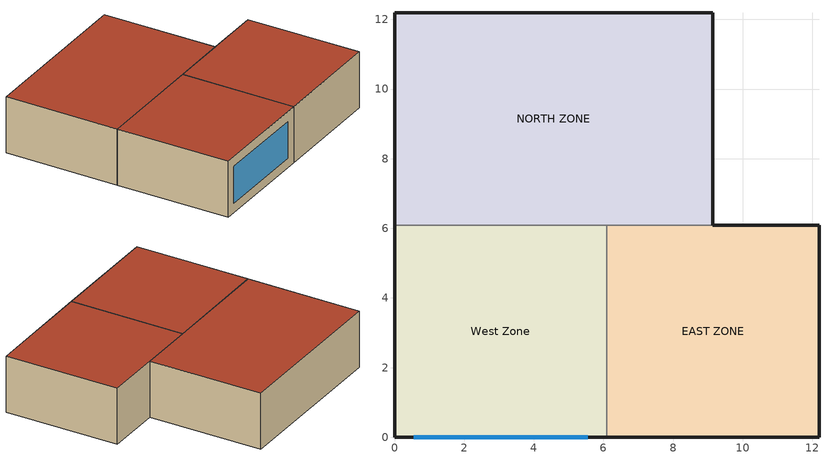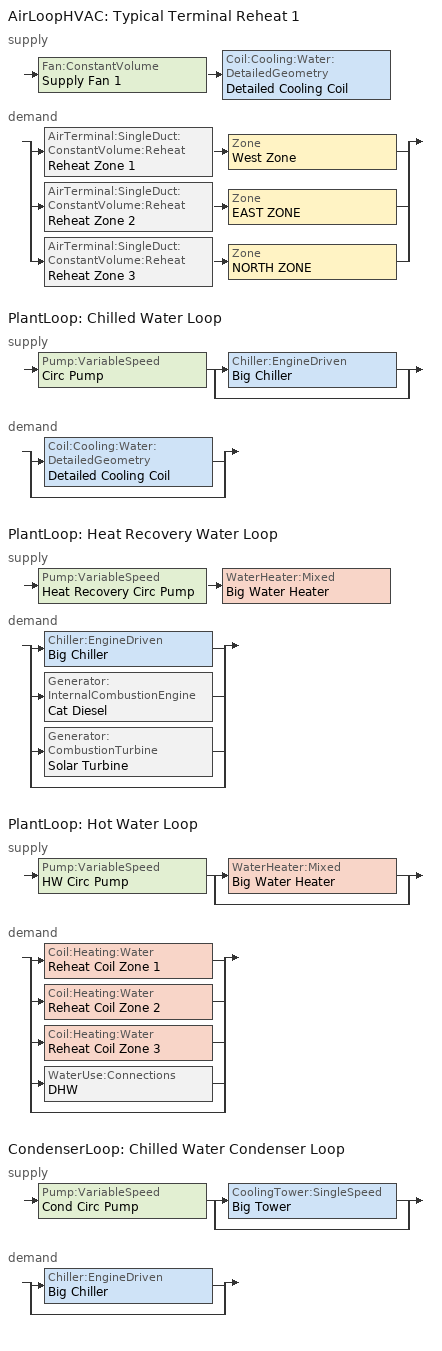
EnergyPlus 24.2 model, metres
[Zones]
West Zone
 floor adiabatic (FLOOR SLAB 8 IN): 0,0 0,6.1 6.1,6.1 6.1,0 z0
 wall outside (EXTWALL80): 0,6.1 0,0 6.1,0 z0:3.05
 wall to NORTH ZONE (PARTITION06): 6.1,6.1 0,6.1 z0:3.05
 wall to EAST ZONE (PARTITION06): 6.1,0 6.1,6.1 z0:3.05
 window (WIN-CON-LIGHT): 0.55,0 5.55,0 z0.5:2.5
 roof outside (ROOF34): 0,6.1 0,0 6.1,0 6.1,6.1 z3.05
EAST ZONE
 floor adiabatic (FLOOR SLAB 8 IN): 6.1,0 6.1,6.1 12.19,6.1 12.19,0 z0
 wall outside (EXTWALL80): 6.1,0 12.19,0 12.19,6.1 9.14,6.1 z0:3.05
 wall to NORTH ZONE (PARTITION06): 9.14,6.1 6.1,6.1 z0:3.05
 roof outside (ROOF34): 6.1,6.1 6.1,0 12.19,0 12.19,6.1 z3.05
NORTH ZONE
 floor adiabatic (FLOOR SLAB 8 IN): 0,6.1 0,12.19 9.14,12.19 9.14,6.1 z0
 wall outside (EXTWALL80): 9.14,6.1 9.14,12.19 0,12.19 0,6.1 z0:3.05
 roof outside (ROOF34): 0,12.19 0,6.1 9.14,6.1 9.14,12.19 z3.05
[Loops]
AirLoopHVAC 'Typical Terminal Reheat 1'
 supply: Fan:ConstantVolume 'Supply Fan 1' > Coil:Cooling:Water:DetailedGeometry 'Detailed Cooling Coil'
 demand: split
  | AirTerminal:SingleDuct:ConstantVolume:Reheat 'Reheat Zone 1' > Zone 'West Zone'
  | AirTerminal:SingleDuct:ConstantVolume:Reheat 'Reheat Zone 2' > Zone 'EAST ZONE'
  | AirTerminal:SingleDuct:ConstantVolume:Reheat 'Reheat Zone 3' > Zone 'NORTH ZONE'
PlantLoop 'Chilled Water Loop'
 supply: Pump:VariableSpeed 'Circ Pump' > split
  | Chiller:EngineDriven 'Big Chiller'
  | bypass
 demand: split
  | Coil:Cooling:Water:DetailedGeometry 'Detailed Cooling Coil'
  | bypass
PlantLoop 'Heat Recovery Water Loop'
 supply: Pump:VariableSpeed 'Heat Recovery Circ Pump' > WaterHeater:Mixed 'Big Water Heater'
 demand: split
  | Chiller:EngineDriven 'Big Chiller'
  | Generator:InternalCombustionEngine 'Cat Diesel'
  | Generator:CombustionTurbine 'Solar Turbine'
  | bypass
PlantLoop 'Hot Water Loop'
 supply: Pump:VariableSpeed 'HW Circ Pump' > split
  | WaterHeater:Mixed 'Big Water Heater'
  | bypass
 demand: split
  | Coil:Heating:Water 'Reheat Coil Zone 1'
  | Coil:Heating:Water 'Reheat Coil Zone 2'
  | Coil:Heating:Water 'Reheat Coil Zone 3'
  | WaterUse:Connections 'DHW'
  | bypass
CondenserLoop 'Chilled Water Condenser Loop'
 supply: Pump:VariableSpeed 'Cond Circ Pump' > split
  | CoolingTower:SingleSpeed 'Big Tower'
  | bypass
 demand: split
  | Chiller:EngineDriven 'Big Chiller'
  | bypass
[Building]
NONE: Loads convergence tolerance value=0.04; Maximum number of warmup days=25; Minimum number of warmup days=6; North axis=0; Solar distribution=FullInteriorAndExterior; Temperature convergence tolerance value=0.4; Terrain=Suburbs
[Site:GroundTemperature:BuildingSurface]
20.03, 20.03, 20.13, 20.3, 20.43, 20.52, 20.62, 20.77, 20.78, 20.55, 20.44, 20.2
[Site:Location]
CHICAGO_IL_USA TMY2-94846: Elevation=190; Latitude=42; Longitude=-87.88; Time zone=-6
[SizingPeriod:DesignDay] Barometric pressure=99063; Day of month=21; Daylight saving time indicator=No; Humidity condition type=WetBulb; Rain indicator=No; Snow indicator=No; Solar model indicator=ASHRAEClearSky
Name | Daily dry bulb temperature range | Day type | Maximum dry bulb temperature | Month | Sky clearness | Wetbulb or dewpoint at maximum dry bulb | Wind direction | Wind speed
CHICAGO_IL_USA Annual Cooling 1% Design Conditions DB/MCWB | 10.7 | SummerDesignDay | 31.5 | 7 | 1 | 23 | 230 | 5.3
CHICAGO_IL_USA Annual Heating 99% Design Conditions DB | 0 | WinterDesignDay | -17.3 | 1 | 0 | -17.3 | 270 | 4.9
[Construction]
EXTWALL80: A1 - 1 IN STUCCO, C4 - 4 IN COMMON BRICK, E1 - 3 / 4 IN PLASTER OR GYP BOARD
FLOOR SLAB 8 IN: C10 - 8 IN HW CONCRETE
PARTITION06: E1 - 3 / 4 IN PLASTER OR GYP BOARD, C6 - 8 IN CLAY TILE, E1 - 3 / 4 IN PLASTER OR GYP BOARD
ROOF34: E2 - 1 / 2 IN SLAG OR STONE, E3 - 3 / 8 IN FELT AND MEMBRANE, B5 - 1 IN DENSE INSULATION, C12 - 2 IN HW CONCRETE
WIN-CON-LIGHT: WIN-LAY-GLASS-LIGHT
[Material] Thermal absorptance=0.9
Name | Conductivity | Density | Roughness | Solar absorptance | Specific heat | Thickness | Visible absorptance
A1 - 1 IN STUCCO | 0.691831 | 1858.142 | Smooth | 0.92 | 836.8 | 0.0253898 | 0.92
B5 - 1 IN DENSE INSULATION | 0.0432394 | 91.30524 | VeryRough | 0.5 | 836.8 | 0.0253898 | 0.5
C4 - 4 IN COMMON BRICK | 0.726422 | 1922.216 | Rough | 0.76 | 836.8 | 0.101498 | 0.76
C6 - 8 IN CLAY TILE | 0.570761 | 1121.292 | Smooth | 0.82 | 836.8 | 0.203302 | 0.82
C10 - 8 IN HW CONCRETE | 1.729577 | 2242.585 | MediumRough | 0.65 | 836.8 | 0.203302 | 0.65
C12 - 2 IN HW CONCRETE | 1.729577 | 2242.585 | MediumRough | 0.65 | 836.8 | 0.0509016 | 0.65
E1 - 3 / 4 IN PLASTER OR GYP BOARD | 0.726422 | 1601.846 | Smooth | 0.92 | 836.8 | 0.01905 | 0.92
E2 - 1 / 2 IN SLAG OR STONE | 1.435549 | 881.0155 | Rough | 0.55 | 1673.6 | 0.0127102 | 0.55
E3 - 3 / 8 IN FELT AND MEMBRANE | 0.190253 | 1121.292 | Rough | 0.75 | 1673.6 | 0.00954024 | 0.75
[WindowMaterial:Glazing]
WIN-LAY-GLASS-LIGHT: Back side infrared hemispherical emissivity=0.84; Back side solar reflectance at normal incidence=0.031; Back side visible reflectance at normal incidence=0.05; Conductivity=0.9; Front side infrared hemispherical emissivity=0.84; Front side solar reflectance at normal incidence=0.031; Front side visible reflectance at normal incidence=0.05; Infrared transmittance at normal incidence=0; Optical data type=SpectralAverage; Solar transmittance at normal incidence=0.9; Thickness=0.003; Visible transmittance at normal incidence=0.9
[AirLoopHVAC]
Typical Terminal Reheat 1: Design supply air flow rate=1.3
[AirTerminal:SingleDuct:ConstantVolume:Reheat] Availability schedule=FanAndCoilAvailSched; Convergence tolerance=0.001; Minimum hot water or steam flow rate=0
Name | Maximum air flow rate | Maximum hot water or steam flow rate | Reheat coil
Reheat Zone 1 | 0.47 | 0.0013 | Reheat Coil Zone 1
Reheat Zone 2 | 0.36 | 0.0012 | Reheat Coil Zone 2
Reheat Zone 3 | 0.47 | 0.0013 | Reheat Coil Zone 3
[AvailabilityManager:Scheduled]
Reheat System 1 Avail: Schedule=FanAndCoilAvailSched
[Chiller:EngineDriven]
Big Chiller: Chilled water outlet temperature lower limit=5; Chiller flow mode=LeavingSetpointModulated; Condenser type=WaterCooled; Design chilled water flow rate=0.0011; Design chilled water outlet temperature=6.67; Design condenser inlet temperature=35; Design condenser water flow rate=0.0011; Design heat recovery water flow rate=0.00125; Design minimum exhaust temperature=150; Exhaust temperature curve=Exhaust Temp Curve; Fuel higher heating value=45500; Fuel type=Diesel; Fuel use curve=Fuel Use Curve; Jacket heat recovery curve=Recovery Jacket Heat Curve; Lube heat recovery curve=Recovery Lube Heat Curve; Maximum exhaust flow per unit of power output=0.00063; Maximum part load ratio=1; Minimum part load ratio=0.15; Nominal capacity=100000; Nominal cop=2.75; Optimum part load ratio=0.65; Temperature rise coefficient=2.778; Total exhaust energy curve=Total Exhaust Energy Curve; Coefficient 1 of capacity ratio curve=0.9949; Coefficient 1 of full load ratio curve=0.03303; Coefficient 1 of power ratio curve=2.333; Coefficient 1 of u factor times area curve=0.01516; Coefficient 2 of capacity ratio curve=-0.045954; Coefficient 2 of full load ratio curve=0.6852; Coefficient 2 of power ratio curve=-1.975; Coefficient 2 of u factor times area curve=0.9; Coefficient 3 of capacity ratio curve=-0.0013543; Coefficient 3 of full load ratio curve=0.2818; Coefficient 3 of power ratio curve=0.6121
[Coil:Cooling:Water:DetailedGeometry]
Detailed Cooling Coil: Availability schedule=CoolingCoilAvailSched; Coil depth=0.165098; Fin diameter=0.435072; Fin spacing=0.00181429; Fin surface area=101.716; Fin thermal conductivity=203.883; Fin thickness=0.00149998; Maximum water flow rate=0.0011; Minimum airflow area=0.810606; Number of tube rows=6; Number of tubes per row=16; Total tube inside area=6.20007; Tube depth spacing=0.0258998; Tube inside diameter=0.01445; Tube outside diameter=0.0158798; Tube outside surface area=6.23816; Tube thermal conductivity=385.765
[Coil:Heating:Water] Availability schedule=FanAndCoilAvailSched; Performance input method=UFactorTimesAreaAndDesignWaterFlowRate; Rated capacity=Autosize; Rated inlet air temperature=16.6; Rated inlet water temperature=82.2; Rated outlet air temperature=32.2; Rated outlet water temperature=71.1; U factor times area value=400
Name | Maximum water flow rate
Reheat Coil Zone 1 | 0.0013
Reheat Coil Zone 2 | 0.0012
Reheat Coil Zone 3 | 0.0018
[CondenserEquipmentList]
All Towers: Big Tower, CoolingTower:SingleSpeed
[CondenserEquipmentOperationSchemes]
Tower Loop Operation: Control scheme 1=Year Round Tower Operation; Control scheme 1 schedule=ON
[CondenserLoop]
Chilled Water Condenser Loop: Condenser equipment operation scheme=Tower Loop Operation; Condenser loop volume=Autocalculate; Fluid type=Water; Load distribution scheme=SequentialLoad; Maximum loop flow rate=0.0011; Maximum loop temperature=80; Minimum loop flow rate=0; Minimum loop temperature=10
[Controller:WaterCoil]
Main Cooling Coil Controller: Action=Reverse; Actuator variable=Flow; Control variable=Temperature; Controller convergence tolerance=0.1; Maximum actuated flow=0.0011; Minimum actuated flow=0
[CoolingTower:SingleSpeed]
Big Tower: Design air flow rate=16; Design fan power=1000; Design u factor times area value=1750; Design water flow rate=0.0011; Free convection regime air flow rate=0; Free convection regime u factor times area value=0; Performance input method=UFactorTimesAreaAndDesignWaterFlowRate
[ElectricEquipment] Design level calculation method=EquipmentLevel; Fraction latent=0; Fraction lost=0; Fraction radiant=0.3; Schedule=BLDG Sch   2
Name | Design level | Zone or zonelist or space or spacelist
EAST ZONE ElecEq 1 | 1464.375 | EAST ZONE
NORTH ZONE ElecEq 1 | 2928.751 | NORTH ZONE
West Zone ElecEq 1 | 2928.751 | West Zone
[ElectricLoadCenter:Distribution]
Electric Load Center: Electrical buss type=AlternatingCurrent; Generator demand limit scheme purchased electric demand limit=0; Generator list=Backup Generators; Generator operation scheme type=Baseload
[ElectricLoadCenter:Generators]
Backup Generators: Generator availability schedule name 1=On Peak; Generator name 1=Cat Diesel; Generator object type 1=Generator:InternalCombustionEngine; Generator rated electric power output 1=50000; Generator availability schedule name 2=Off Peak; Generator name 2=Solar Turbine; Generator object type 2=Generator:CombustionTurbine; Generator rated electric power output 2=30000
[Fan:ConstantVolume]
Supply Fan 1: Availability schedule=FanAndCoilAvailSched; Fan total efficiency=0.7; Maximum flow rate=1.3; Motor efficiency=0.9; Motor in airstream fraction=1; Pressure rise=600
[Generator:CombustionTurbine]
Solar Turbine: Design air inlet temperature=25; Design heat recovery water flow rate=0.00125; Design minimum exhaust temperature=150; Exhaust flow curve=BG Exhaust Flow Curve; Fuel higher heating value=43500; Fuel type=NaturalGas; Heat recovery lube energy curve=BG Tur Recovery Lube Heat Curve; Heat recovery maximum temperature=90; Maximum exhaust flow per unit of power output=5.04e-06; Maximum part load ratio=1; Minimum part load ratio=0.15; Optimum part load ratio=0.65; Part load based exhaust temperature curve=BG PL Based Exhaust Temp Curve; Part load based fuel input curve=BG PL Based Fuel Input Curve; Rated power output=30000; Temperature based exhaust temperature curve=BG Temp Based Exhaust Temp Curve; Temperature based fuel input curve=BG Temp Based Fuel Input Curve; Coefficient 1 of u factor times area curve=0.0190704; Coefficient 2 of u factor times area curve=0.9
[Generator:InternalCombustionEngine]
Cat Diesel: Design heat recovery water flow rate=0.00125; Design minimum exhaust temperature=150; Exhaust temperature curve=BG Exhaust Temperature Curve; Fuel higher heating value=45500; Fuel type=Diesel; Heat recovery maximum temperature=90; Jacket heat recovery curve=BG Recovery Jacket Heat Curve; Lube heat recovery curve=BG Recovery Lube Heat Curve; Maximum exhaust flow per unit of power output=6.3e-07; Maximum part load ratio=1; Minimum part load ratio=0.15; Optimum part load ratio=0.65; Rated power output=50000; Shaft power curve=BG Shaft Power Curve; Total exhaust energy curve=BG Total Exhaust Energy Curve; Coefficient 1 of u factor times area curve=0.00952329; Coefficient 2 of u factor times area curve=0.9
[Lights] Design level calculation method=LightingLevel; End use subcategory=GeneralLights; Fraction radiant=0.2; Fraction replaceable=0; Fraction visible=0.2; Return air fraction=0; Schedule=BLDG Sch   3
Name | Lighting level | Zone or zonelist or space or spacelist
EAST ZONE Lights 1 | 1464.375 | EAST ZONE
NORTH ZONE Lights 1 | 878.6252 | NORTH ZONE
[People] Activity level schedule=Activity Sch; Air velocity schedule=Air Velo Sch; Carbon dioxide generation rate=3.82e-08; Clothing insulation calculation method=ClothingInsulationSchedule; Clothing insulation schedule=Clothing Sch; Fraction radiant=0.3; Mean radiant temperature calculation type=EnclosureAveraged; Number of people calculation method=People; Number of people schedule=BLDG Sch   1; Thermal comfort model 1 type=Fanger; Work efficiency schedule=Work Eff Sch
Name | Number of people | Zone or zonelist or space or spacelist
EAST ZONE | 3 | EAST ZONE
NORTH ZONE | 4 | NORTH ZONE
West Zone | 3 | West Zone
[PlantEquipmentList]
Diesel Only: Big Chiller, Chiller:EngineDriven
heating plant: Big Water Heater, WaterHeater:Mixed
[PlantEquipmentOperation:CoolingLoad] Load range 1 lower limit=0
Name | Load range 1 upper limit | Range 1 equipment list
Peak Operation | 500000 | Diesel Only
Year Round Tower Operation | 90000000 | All Towers
[PlantEquipmentOperation:HeatingLoad]
Water Heater Only: Load range 1 lower limit=0; Load range 1 upper limit=10000000; Range 1 equipment list=heating plant
[PlantEquipmentOperationSchemes]
Name | Control scheme 1 | Control scheme 1 schedule | Control scheme 2 | Control scheme 2 schedule
CW Loop Operation | Peak Operation | On Peak | Peak Operation | Off Peak
Hot Loop Operation | Water Heater Only | ON
[PlantLoop] Fluid type=Water; Load distribution scheme=Optimal; Minimum loop flow rate=0; Plant loop volume=Autocalculate
Name | Maximum loop flow rate | Maximum loop temperature | Minimum loop temperature | Plant equipment operation scheme
Chilled Water Loop | 0.0011 | 98 | 1 | CW Loop Operation
Heat Recovery Water Loop | 0.0025 | 98 | 10 | Hot Loop Operation
Hot Water Loop | 0.0043 | 100 | 10 | Hot Loop Operation
[Pump:VariableSpeed] Design minimum flow rate=0; Design pump head=300000; Fraction of motor inefficiencies to fluid stream=0; Motor efficiency=0.87; Pump control type=Intermittent; Coefficient 1 of the part load performance curve=0; Coefficient 2 of the part load performance curve=1; Coefficient 3 of the part load performance curve=0; Coefficient 4 of the part load performance curve=0
Name | Design maximum flow rate | Design power consumption
Circ Pump; Cond Circ Pump | 0.0011 | 500
HW Circ Pump | 0.0043 | 2000
Heat Recovery Circ Pump | 0.0025 | 1200
[SetpointManager:FollowOutdoorAirTemperature]
MyCondenserControl: Control variable=Temperature; Maximum setpoint temperature=80; Minimum setpoint temperature=10; Offset temperature difference=0; Reference temperature type=OutdoorAirWetBulb; Setpoint node or nodelist=Condenser Supply Outlet Node
[SetpointManager:Scheduled] Control variable=Temperature
Name | Schedule | Setpoint node or nodelist
Big Chiller Setpoint Manager | CW Loop Temp Schedule | Big Chiller Outlet Node
Chilled Water Loop Setpoint Manager | CW Loop Temp Schedule | Chilled Water Loop Setpoint Node List
Heat Recovery Water Loop Setpoint Manager | Heat Recovery Loop Temp Schedule | Heat Recovery Water Loop Setpoint Node List
Hot Water Loop Setpoint Manager | HW Loop Temp Schedule | Hot Water Loop Setpoint Node List
Supply Air Temp Manager | Seasonal Reset Supply Air Temp Sch | Supply Air Temp Nodes
[ThermostatSetpoint:DualSetpoint]
Dual setpoints: Cooling setpoint temperature schedule=Cooling Setpoints; Heating setpoint temperature schedule=Heating Setpoints
[WaterHeater:Mixed]
Big Water Heater: Ambient temperature indicator=Schedule; Ambient temperature schedule=Hot Water Ambient Temperature Schedule; Deadband temperature difference=5; Heater control type=Cycle; Heater fuel type=Electricity; Heater maximum capacity=200000; Heater thermal efficiency=0.8; Maximum temperature limit=82.2222; Off cycle loss coefficient to ambient temperature=5; On cycle loss coefficient to ambient temperature=5; Setpoint temperature schedule=HW Loop Temp Schedule; Source side design flow rate=0.0025; Source side effectiveness=0.9; Tank volume=0.151; Use side design flow rate=0.0043; Use side effectiveness=1
[WaterUse:Connections]
DHW: Cold water supply temperature schedule=DHW Supply Temp Sch; Water use equipment name 1=Domestic Hot Water; Drain water heat exchanger type=None
[WaterUse:Equipment]
Domestic Hot Water: Flow rate fraction schedule=DHW Flow Frac Sch; Peak flow rate=0.001
[Zone] Ceiling height=Autocalculate; Multiplier=1; Type=1; Volume=Autocalculate
EAST ZONE; NORTH ZONE; West Zone
[ZoneControl:Thermostat] Control 1=Dual setpoints; Control type schedule=Dual Zone Control Type Sched
Name | Zone or zonelist
Zone 1 Thermostat | West Zone
Zone 2 Thermostat | EAST ZONE
Zone 3 Thermostat | NORTH ZONE
[Zone equipment]
West Zone: Reheat Zone 1
EAST ZONE: Reheat Zone 2
NORTH ZONE: Reheat Zone 3
[Curve:Quadratic] Maximum value of x=1; Minimum value of x=0
Name | Coefficient1 constant | Coefficient2 x | Coefficient3 x 2
BG Exhaust Flow Curve | 0.05 | 0 | 0
BG Exhaust Temperature Curve | 425 | 0 | 0
BG PL Based Exhaust Temp Curve | 450 | 0 | 0
BG PL Based Fuel Input Curve | 9.41 | -9.48 | 4.32
BG Recovery Jacket Heat Curve | 0.25 | 0 | 0
BG Recovery Lube Heat Curve | 0.15 | 0 | 0
BG Shaft Power Curve | 0.09755 | 0.6318 | -0.4165
BG Temp Based Exhaust Temp Curve | 1.005 | 0.0018 | 0
BG Temp Based Fuel Input Curve | 1.0044 | -0.0008 | 0
BG Total Exhaust Energy Curve | 0.1 | 0 | 0
BG Tur Recovery Lube Heat Curve | 0.223 | -0.4 | 0.2286
Exhaust Temp Curve | 392.4 | 33.33 | 0
Fuel Use Curve | 1.3 | 0.6318 | -0.4165
Recovery Jacket Heat Curve | 0.3922 | -0.4367 | 0.27796
Recovery Lube Heat Curve | 0.833 | -0.1371 | 0.0803
Total Exhaust Energy Curve | 0.3144 | -0.1353 | 0.09726
[Schedule:Compact]
ACTIVITY SCH: Through: 12/31, For: AllDays, Until: 24:00, 131.8
AIR VELO SCH: Through: 12/31, For: AllDays, Until: 24:00, 0.14
BLDG SCH   1: Through: 12/31, For: Weekdays, Until: 6:00, 0, Until: 7:00, 0.1, Until: 8:00, 0.5, Until: 12:00, 1, Until: 13:00, 0.5, Until: 16:00, 1, Until: 17:00, 0.5, Until: 18:00, 0.1, Until: 24:00, 0, For: Weekends Holiday, Until: 24:00, 0, For: SummerDesignDay, Until: 6:00, 0, Until: 7:00, 0.1, Until: 8:00, 0.5, Until: 12:00, 1, Until: 13:00, 0.5, Until: 16:00, 1, Until: 17:00, 0.5, Until: 18:00, 0.1, Until: 24:00, 0, For: WinterDesignDay CustomDay1 CustomDay2, Until: 24:00, 0
BLDG SCH   2: Through: 12/31, For: Weekdays, Until: 8:00, 0, Until: 18:00, 1, Until: 24:00, 0, For: Weekends Holiday, Until: 24:00, 0, For: SummerDesignDay, Until: 8:00, 0, Until: 18:00, 1, Until: 24:00, 0, For: WinterDesignDay CustomDay1 CustomDay2, Until: 24:00, 0
BLDG SCH   3: Through: 12/31, For: Weekdays, Until: 6:00, 0.05, Until: 7:00, 0.2, Until: 17:00, 1, Until: 18:00, 0.5, Until: 24:00, 0.05, For: Weekends Holiday, Until: 24:00, 0.05, For: SummerDesignDay, Until: 6:00, 0.05, Until: 7:00, 0.2, Until: 17:00, 1, Until: 18:00, 0.5, Until: 24:00, 0.05, For: WinterDesignDay CustomDay1 CustomDay2, Until: 24:00, 0.05
CLOTHING SCH; ON: Through: 12/31, For: AllDays, Until: 24:00, 1
COOLING SETPOINTS: Through: 12/31, For: Weekdays weekends holiday, Until: 8:00, 30, Until: 18:00, 24, Until: 24:00, 30, For: SummerDesignDay, Until: 24:00, 20, For: WinterDesignDay, Until: 24:00, 20, For: CustomDay1 CustomDay2, Until: 8:00, 30, Until: 18:00, 24, Until: 24:00, 30
COOLINGCOILAVAILSCHED: Through: 3/31, For: AllDays, Until: 24:00, 0, Through: 9/30, For: Weekdays, Until: 7:00, 0, Until: 17:00, 1, Until: 24:00, 0, For: Weekends Holiday, Until: 24:00, 0, For: SummerDesignDay WinterDesignDay, Until: 7:00, 0, Until: 17:00, 1, Until: 24:00, 0, For: CustomDay1 CustomDay2, Until: 24:00, 0, Through: 12/31, For: AllDays, Until: 24:00, 0
CW LOOP TEMP SCHEDULE: Through: 12/31, For: AllDays, Until: 24:00, 6.67
DHW FLOW FRAC SCH: Through: 12/31, For: AllDays, Until: 6:00, 0, Until: 9:00, 0.1, Until: 10:00, 0.2, Until: 11:00, 0.3, Until: 12:00, 0.5, Until: 13:00, 0.7, Until: 14:00, 0.9, Until: 15:00, 1, Until: 16:00, 0.7, Until: 17:00, 0.5, Until: 18:00, 0.2, Until: 19:00, 0.1, Until: 24:00, 0
DHW SUPPLY TEMP SCH: Through: 12/31, For: AllDays, Until: 24:00, 20
DUAL ZONE CONTROL TYPE SCHED: Through: 12/31, For: AllDays, Until: 24:00, 4
FANANDCOILAVAILSCHED: Through: 3/31, For: AllDays, Until: 24:00, 1, Through: 9/30, For: Weekdays, Until: 7:00, 0, Until: 17:00, 1, Until: 24:00, 0, For: Weekends Holiday, Until: 24:00, 0, For: SummerDesignDay WinterDesignDay, Until: 7:00, 0, Until: 17:00, 1, Until: 24:00, 0, For: CustomDay1 CustomDay2, Until: 24:00, 0, Through: 12/31, For: AllDays, Until: 24:00, 1
HEAT RECOVERY LOOP TEMP SCHEDULE: Through: 12/31, For: AllDays, Until: 24:00, 25
HEATING SETPOINTS: Through: 12/31, For: Weekdays weekends holiday, Until: 8:00, 15, Until: 18:00, 20, Until: 24:00, 15, For: SummerDesignDay, Until: 24:00, 20, For: WinterDesignDay, Until: 24:00, 20, For: CustomDay1 CustomDay2, Until: 8:00, 15, Until: 18:00, 20, Until: 24:00, 15
HOT WATER AMBIENT TEMPERATURE SCHEDULE: Through: 12/31, For: AllDays, Until: 24:00, 22
HW LOOP TEMP SCHEDULE: Through: 3/31, For: AllDays, Until: 24:00, 60, Through: 9/30, For: AllDays, Until: 24:00, 25, Through: 12/31, For: AllDays, Until: 24:00, 60
OFF PEAK: Through: 12/31, For: AllDays, Until: 9:00, 1, Until: 18:00, 0, Until: 24:00, 1
ON PEAK: Through: 12/31, For: AllDays, Until: 9:00, 0, Until: 18:00, 1, Until: 24:00, 0
SEASONAL RESET SUPPLY AIR TEMP SCH: Through: 3/31, For: AllDays, Until: 24:00, 16, Through: 9/30, For: AllDays, Until: 24:00, 13, Through: 12/31, For: AllDays, Until: 24:00, 16
WORK EFF SCH: Through: 12/31, For: AllDays, Until: 24:00, 0
